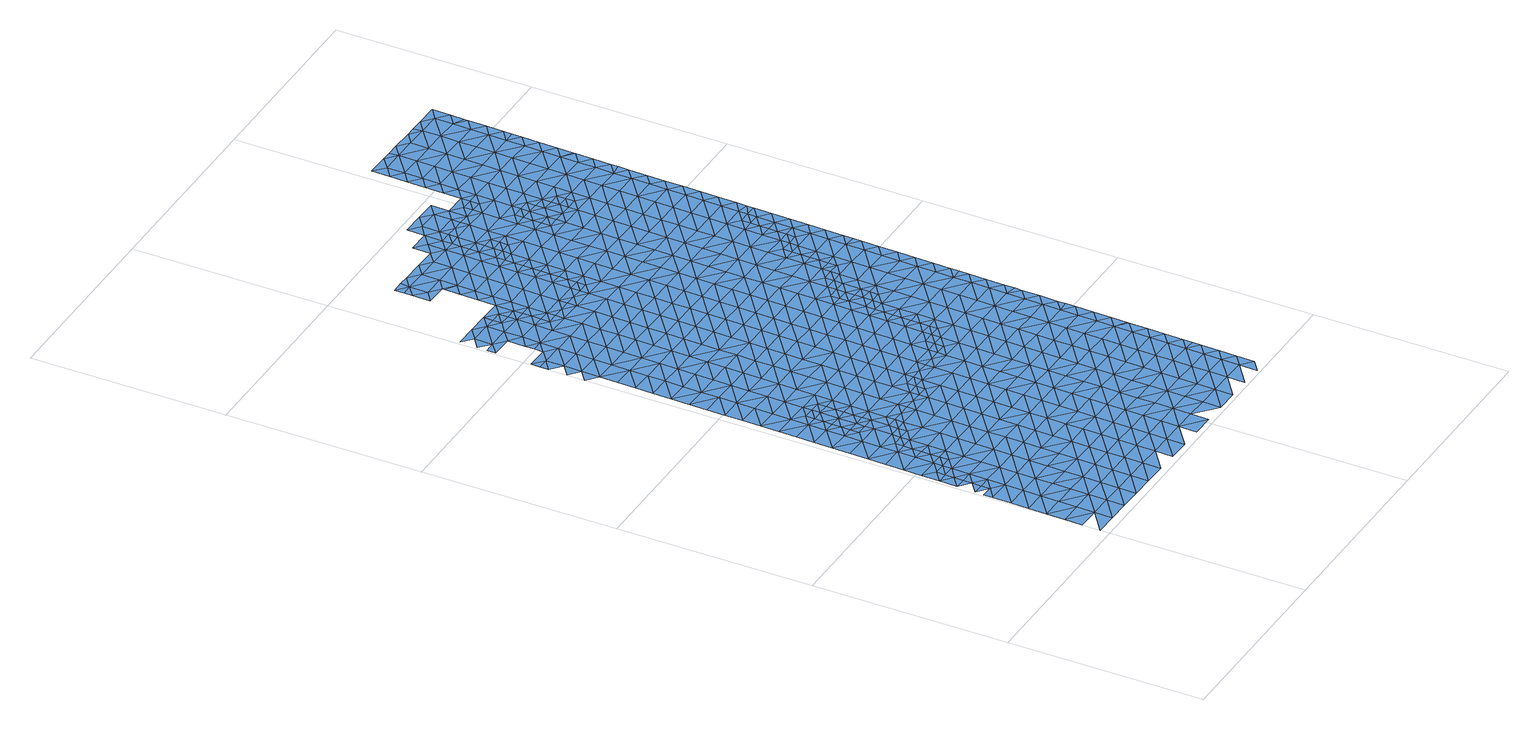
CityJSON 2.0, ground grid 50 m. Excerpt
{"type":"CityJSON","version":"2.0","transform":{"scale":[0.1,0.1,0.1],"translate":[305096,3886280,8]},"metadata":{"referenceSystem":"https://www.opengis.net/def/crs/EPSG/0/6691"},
"CityObjects":{
"waterbody1":{"type":"WaterBody","attributes":{"name":"狩野川水系狩野川洪水浸水想定区域図（想定最大規模）","種類":"2","洪水浸水想定区域（想定最大規模）.規模":"L2","洪水浸水想定区域（想定最大規模）.浸水ランク":"3","class":"1140"},"geometry":[{"type":"MultiSurface","lod":"1","boundaries":[[[0,1,2]],[[3,4,1]],[[5,6,3]],[[5,3,1]],[[5,7,6]],[[8,1,0]],[[9,6,10]],[[9,11,12]],[[10,6,7]],[[13,5,1]],[[12,14,15]],[[8,0,16]],[[5,13,7]],[[17,15,18]],[[9,10,11]],[[15,14,18]],[[1,8,13]],[[12,11,14]],[[10,7,19]],[[19,7,13]],[[16,20,8]],[[21,22,23]],[[10,24,11]],[[23,18,21]],[[18,14,21]],[[25,13,8]],[[10,19,26]],[[27,28,29]],[[20,16,30]],[[27,22,28]],[[24,10,26]],[[22,21,28]],[[13,31,19]],[[14,11,32]],[[14,33,21]],[[25,8,20]],[[34,29,35]],[[32,11,24]],[[29,28,35]],[[36,34,37]],[[37,34,35]],[[31,13,25]],[[26,19,31]],[[38,24,26]],[[28,21,33]],[[30,39,20]],[[14,32,33]],[[28,40,35]],[[33,40,28]],[[38,26,31]],[[41,32,24]],[[37,35,42]],[[39,30,43]],[[39,44,20]],[[45,41,24]],[[35,46,42]],[[45,24,38]],[[25,20,44]],[[25,47,31]],[[32,48,33]],[[35,40,46]],[[44,47,25]],[[49,40,33]],[[31,50,38]],[[51,42,52]],[[48,32,41]],[[42,46,52]],[[53,51,52]],[[43,54,39]],[[40,49,46]],[[52,55,53]],[[56,55,57]],[[50,31,47]],[[56,53,55]],[[45,38,50]],[[45,58,41]],[[33,48,49]],[[59,52,46]],[[50,58,45]],[[60,57,55]],[[61,57,60]],[[61,62,63]],[[43,64,54]],[[65,48,41]],[[44,39,66]],[[46,49,67]],[[62,61,60]],[[52,68,55]],[[66,69,44]],[[39,54,66]],[[59,46,67]],[[59,68,52]],[[70,41,58]],[[47,44,69]],[[48,71,49]],[[65,71,48]],[[64,72,54]],[[60,55,68]],[[41,70,65]],[[50,47,73]],[[50,74,58]],[[62,60,75]],[[49,76,67]],[[77,75,60]],[[68,77,60]],[[73,47,69]],[[73,74,50]],[[58,74,70]],[[54,78,66]],[[67,79,59]],[[72,78,54]],[[80,65,70]],[[49,71,76]],[[77,81,75]],[[59,82,68]],[[78,83,66]],[[84,85,86]],[[86,75,81]],[[79,67,76]],[[79,82,59]],[[82,77,68]],[[87,71,65]],[[69,66,83]],[[70,74,88]],[[84,86,81]],[[89,72,90]],[[80,70,88]],[[80,87,65]],[[71,87,76]],[[73,69,91]],[[73,92,74]],[[77,93,81]],[[91,69,83]],[[81,94,84]],[[95,93,77]],[[74,96,88]],[[87,97,76]],[[93,94,81]],[[77,82,95]],[[90,98,89]],[[99,83,78]],[[73,91,92]],[[78,72,100]],[[79,76,101]],[[79,102,82]],[[96,74,92]],[[96,103,88]],[[72,89,100]],[[104,91,83]],[[101,76,97]],[[105,87,80]],[[80,88,103]],[[82,106,95]],[[107,94,93]],[[103,105,80]],[[78,100,99]],[[98,108,89]],[[87,105,97]],[[91,109,92]],[[79,101,102]],[[95,110,93]],[[104,83,99]],[[93,111,107]],[[112,100,89]],[[92,109,96]],[[106,110,95]],[[82,102,106]],[[97,113,101]],[[110,111,93]],[[108,112,89]],[[109,91,104]],[[96,114,103]],[[100,115,99]],[[109,114,96]],[[97,105,116]],[[101,117,102]],[[118,104,99]],[[113,97,116]],[[113,117,101]],[[103,119,105]],[[120,111,110]],[[121,122,108]],[[100,112,115]],[[117,123,102]],[[124,103,114]],[[104,125,109]],[[105,126,116]],[[106,102,123]],[[106,127,110]],[[128,120,110]],[[118,99,115]],[[129,112,108]],[[130,114,109]],[[123,127,106]],[[103,124,119]],[[116,131,113]],[[127,128,110]],[[129,115,112]],[[125,104,118]],[[108,122,132]],[[133,124,114]],[[105,119,126]],[[113,134,117]],[[129,108,132]],[[130,109,125]],[[130,133,114]],[[131,116,126]],[[129,135,115]],[[124,136,119]],[[127,137,128]],[[117,138,123]],[[118,115,135]],[[139,128,137]],[[135,140,118]],[[118,141,125]],[[113,131,134]],[[142,139,143]],[[119,144,126]],[[143,139,137]],[[140,141,118]],[[145,130,125]],[[146,147,132]],[[124,133,136]],[[117,134,138]],[[127,148,137]],[[129,132,147]],[[127,123,148]],[[149,135,129]],[[131,126,144]],[[147,150,129]],[[119,136,144]],[[131,151,134]],[[143,137,152]],[[123,138,148]],[[144,151,131]],[[150,149,129]],[[133,130,145]],[[153,136,133]],[[125,141,145]],[[137,154,152]],[[151,155,134]],[[134,156,138]],[[140,135,149]],[[137,148,154]],[[140,157,141]],[[155,156,134]],[[153,133,145]],[[138,158,148]],[[159,152,154]],[[147,146,160]],[[156,158,138]],[[140,149,157]],[[141,161,145]],[[136,153,162]],[[148,158,154]],[[144,136,163]],[[150,147,160]],[[146,164,160]],[[160,165,150]],[[136,162,163]],[[141,157,166]],[[151,167,155]],[[159,154,168]],[[151,144,167]],[[149,150,165]],[[161,141,166]],[[169,162,153]],[[167,144,163]],[[154,170,168]],[[155,171,156]],[[153,145,169]],[[154,158,170]],[[172,160,164]],[[157,173,166]],[[145,161,169]],[[149,165,174]],[[162,175,163]],[[157,149,173]],[[155,167,171]],[[156,176,158]],[[173,149,174]],[[177,168,170]],[[160,178,165]],[[179,176,156]],[[162,169,175]],[[163,180,167]],[[156,171,179]],[[158,181,170]],[[161,166,182]],[[165,183,174]],[[166,173,182]],[[161,184,169]],[[177,170,185]],[[163,175,186]],[[167,187,171]],[[178,160,172]],[[188,184,161]],[[180,163,186]],[[180,187,167]],[[188,161,182]],[[170,181,185]],[[169,189,175]],[[158,176,181]],[[184,189,169]],[[165,178,183]],[[187,190,171]],[[173,174,191]],[[173,192,182]],[[179,171,190]],[[191,174,183]],[[193,185,194]],[[172,195,196]],[[185,181,194]],[[190,197,179]],[[182,198,188]],[[199,193,200]],[[186,175,201]],[[186,202,180]],[[200,193,194]],[[176,179,197]],[[176,203,181]],[[192,173,191]],[[178,172,204]],[[178,205,183]],[[197,203,176]],[[175,189,201]],[[188,206,184]],[[180,207,187]],[[204,172,196]],[[181,208,194]],[[209,200,194]],[[182,192,198]],[[183,210,191]],[[186,201,202]],[[211,190,187]],[[184,212,189]],[[213,214,196]],[[208,209,194]],[[178,204,205]],[[188,198,206]],[[215,204,196]],[[208,181,203]],[[191,216,192]],[[180,202,207]],[[214,215,196]],[[217,197,190]],[[189,218,201]],[[210,183,205]],[[184,206,212]],[[219,205,204]],[[192,220,198]],[[187,207,211]],[[215,219,204]],[[221,203,197]],[[201,222,202]],[[208,223,209]],[[216,191,210]],[[224,223,225]],[[224,209,223]],[[226,206,198]],[[189,212,218]],[[227,210,205]],[[190,211,217]],[[219,227,205]],[[202,228,207]],[[223,229,225]],[[220,192,216]],[[220,226,198]],[[230,229,231]],[[222,201,218]],[[230,225,229]],[[222,228,202]],[[207,228,211]],[[206,232,212]],[[197,217,221]],[[210,233,216]],[[229,234,231]],[[235,210,227]],[[208,203,236]],[[208,237,223]],[[238,231,234]],[[233,210,235]],[[212,232,218]],[[236,203,221]],[[239,238,234]],[[233,240,216]],[[232,206,226]],[[220,216,240]],[[241,239,242]],[[217,211,243]],[[239,234,242]],[[244,226,220]],[[208,236,237]],[[211,228,243]],[[245,241,246]],[[229,247,234]],[[246,241,242]],[[229,223,247]],[[222,218,248]],[[220,240,244]],[[222,249,228]],[[247,223,237]],[[250,217,243]],[[251,242,234]],[[218,232,248]],[[221,252,236]],[[253,232,226]],[[221,217,252]],[[254,255,256]],[[253,226,244]],[[257,258,259]],[[259,256,255]],[[249,222,248]],[[217,250,252]],[[228,260,243]],[[246,242,261]],[[251,234,247]],[[236,262,237]],[[263,232,253]],[[257,259,255]],[[264,232,263]],[[248,232,264]],[[243,260,250]],[[242,265,261]],[[266,236,252]],[[254,267,255]],[[228,249,268]],[[265,242,251]],[[237,269,247]],[[248,270,249]],[[270,248,264]],[[255,271,257]],[[262,236,266]],[[267,271,255]],[[228,268,260]],[[250,272,252]],[[270,273,249]],[[274,267,275]],[[249,273,268]],[[275,261,274]],[[261,265,274]],[[272,250,260]],[[237,262,269]],[[273,276,268]],[[274,277,267]],[[251,247,278]],[[276,279,268]],[[268,279,260]],[[271,267,277]],[[278,247,269]],[[265,251,278]],[[252,272,280]],[[266,252,281]],[[279,282,260]],[[260,282,272]],[[283,271,277]],[[281,252,280]],[[284,271,283]],[[284,285,286]],[[287,269,262]],[[274,265,288]],[[288,265,278]],[[262,266,287]],[[289,280,272]],[[282,289,272]],[[285,284,283]],[[274,290,277]],[[291,278,269]],[[266,281,287]],[[292,283,277]],[[274,288,293]],[[294,280,289]],[[281,280,295]],[[290,274,293]],[[295,280,294]],[[291,269,287]],[[285,283,296]],[[278,297,288]],[[295,298,281]],[[281,298,287]],[[299,278,291]],[[277,290,292]],[[300,291,287]],[[296,283,292]],[[298,300,287]],[[297,278,299]],[[293,288,297]],[[293,301,290]],[[302,299,291]],[[303,302,291]],[[304,296,292]],[[305,296,304]],[[291,300,303]],[[306,305,304]],[[293,297,301]],[[307,297,299]],[[290,308,292]],[[309,306,310]],[[307,299,302]],[[306,304,310]],[[311,308,290]],[[312,309,310]],[[290,301,311]],[[313,312,310]],[[314,312,313]],[[301,297,315]],[[297,307,315]],[[316,314,317]],[[317,314,313]],[[304,292,318]],[[319,311,301]],[[304,320,310]],[[318,292,308]],[[301,315,319]],[[321,313,310]],[[319,322,311]],[[311,322,308]],[[320,304,318]],[[317,313,323]],[[324,318,308]],[[322,324,308]],[[313,321,323]],[[310,320,321]],[[325,320,318]],[[326,325,318]],[[326,318,324]],[[327,323,328]],[[325,329,320]],[[323,321,328]],[[330,327,328]],[[321,320,329]],[[331,332,333]],[[331,330,328]],[[333,330,331]],[[328,321,334]],[[321,329,334]],[[335,336,337]],[[338,332,331]],[[337,332,338]],[[331,328,339]],[[328,334,339]],[[335,337,338]],[[340,331,339]],[[338,331,340]],[[341,335,338]],[[341,338,340]]]}]},
"waterbody2":{"type":"WaterBody","attributes":{"name":"狩野川水系狩野川洪水浸水想定区域図（想定最大規模）","種類":"2","洪水浸水想定区域（想定最大規模）.規模":"L2","洪水浸水想定区域（想定最大規模）.浸水ランク":"2","class":"1140"},"geometry":[{"type":"MultiSurface","lod":"1","boundaries":[[[23,22,342]],[[342,18,23]],[[27,29,343]],[[343,29,344]],[[343,22,27]],[[34,36,344]],[[344,29,34]],[[345,344,36]],[[345,346,347]],[[345,36,346]],[[37,346,36]],[[346,348,347]],[[347,349,350]],[[348,349,347]],[[349,351,350]],[[37,51,346]],[[352,353,351]],[[349,354,351]],[[51,53,346]],[[37,42,51]],[[354,352,351]],[[348,346,53]],[[53,56,348]],[[56,57,348]],[[348,57,349]],[[355,353,352]],[[63,354,349]],[[61,63,349]],[[61,349,57]],[[355,352,356]],[[357,355,358]],[[358,355,356]],[[359,352,354]],[[360,354,63]],[[361,357,362]],[[363,361,362]],[[364,365,363]],[[356,352,366]],[[357,358,362]],[[366,367,356]],[[368,358,356]],[[367,368,356]],[[63,62,360]],[[354,360,359]],[[366,352,359]],[[364,363,362]],[[368,369,358]],[[369,370,358]],[[358,370,362]],[[62,86,360]],[[75,86,62]],[[371,365,364]],[[372,366,359]],[[85,359,360]],[[370,373,362]],[[374,365,375]],[[86,85,360]],[[374,376,377]],[[373,378,362]],[[362,378,364]],[[375,365,371]],[[377,379,380]],[[381,359,85]],[[372,359,381]],[[378,382,364]],[[376,379,377]],[[379,383,380]],[[384,371,364]],[[374,375,376]],[[84,385,85]],[[85,385,381]],[[386,387,383]],[[379,386,383]],[[382,378,388]],[[384,364,382]],[[389,390,391]],[[375,392,376]],[[391,381,389]],[[393,394,387]],[[375,371,392]],[[381,385,389]],[[84,94,385]],[[388,395,382]],[[390,396,397]],[[371,384,392]],[[397,396,398]],[[399,379,376]],[[390,389,396]],[[387,386,400]],[[394,401,402]],[[94,403,385]],[[398,404,405]],[[385,403,389]],[[399,386,379]],[[387,400,393]],[[376,392,406]],[[398,396,404]],[[395,405,404]],[[402,407,408]],[[384,382,409]],[[382,395,409]],[[107,403,94]],[[401,394,393]],[[389,410,396]],[[411,412,413]],[[401,407,402]],[[376,406,399]],[[407,412,408]],[[414,400,386]],[[395,404,409]],[[415,389,403]],[[416,414,386]],[[417,384,409]],[[392,418,406]],[[396,419,404]],[[420,413,421]],[[392,384,418]],[[386,399,416]],[[107,111,403]],[[410,389,415]],[[418,384,417]],[[422,423,421]],[[424,423,422]],[[425,399,406]],[[426,424,422]],[[393,400,427]],[[111,428,403]],[[419,429,404]],[[412,407,430]],[[413,412,431]],[[432,425,406]],[[396,410,419]],[[422,433,426]],[[432,406,418]],[[409,404,429]],[[400,414,427]],[[401,434,407]],[[399,435,416]],[[412,430,431]],[[415,403,428]],[[436,422,421]],[[401,393,434]],[[417,409,429]],[[421,413,437]],[[120,428,111]],[[434,393,427]],[[437,413,431]],[[437,436,421]],[[407,438,430]],[[416,439,414]],[[440,441,415]],[[436,433,422]],[[435,399,425]],[[442,417,429]],[[415,428,440]],[[410,415,441]],[[443,444,445]],[[410,446,419]],[[418,417,447]],[[418,448,432]],[[120,139,428]],[[407,434,438]],[[447,417,442]],[[445,449,450]],[[444,451,445]],[[427,414,439]],[[416,435,439]],[[139,120,128]],[[139,142,428]],[[432,452,425]],[[436,453,433]],[[430,438,454]],[[431,430,455]],[[440,428,142]],[[448,418,447]],[[410,441,446]],[[456,433,453]],[[429,419,457]],[[458,456,453]],[[430,454,455]],[[427,439,459]],[[460,461,449]],[[434,427,462]],[[463,449,445]],[[437,431,464]],[[452,432,448]],[[452,465,425]],[[419,446,457]],[[466,445,451]],[[442,467,447]],[[462,427,459]],[[440,468,441]],[[438,434,462]],[[451,458,469]],[[435,465,439]],[[442,429,467]],[[464,431,455]],[[458,453,469]],[[464,470,437]],[[470,453,436]],[[471,454,438]],[[435,425,465]],[[466,463,445]],[[440,142,472]],[[467,429,457]],[[436,437,470]],[[463,460,449]],[[466,451,469]],[[441,473,446]],[[439,474,459]],[[467,475,447]],[[447,476,448]],[[477,438,462]],[[478,455,454]],[[142,143,472]],[[475,476,447]],[[440,472,468]],[[470,479,453]],[[453,480,469]],[[471,438,477]],[[446,481,457]],[[474,439,465]],[[448,482,452]],[[143,152,472]],[[441,468,473]],[[483,463,466]],[[478,454,471]],[[459,474,484]],[[485,460,463]],[[462,459,486]],[[462,487,477]],[[453,479,480]],[[464,455,488]],[[489,483,466]],[[446,473,481]],[[466,469,489]],[[486,459,484]],[[472,490,468]],[[486,487,462]],[[448,476,482]],[[467,457,491]],[[488,455,478]],[[492,479,470]],[[493,485,463]],[[465,452,494]],[[495,490,472]],[[463,483,493]],[[472,152,495]],[[477,496,471]],[[491,457,481]],[[469,480,489]],[[475,467,491]],[[470,464,492]],[[474,465,494]],[[468,497,473]],[[452,482,494]],[[498,484,474]],[[479,499,480]],[[492,464,488]],[[475,500,476]],[[152,159,495]],[[501,483,489]],[[502,475,491]],[[473,503,481]],[[496,504,471]],[[505,474,494]],[[506,507,480]],[[479,508,499]],[[477,487,496]],[[506,480,499]],[[159,168,495]],[[484,509,486]],[[508,479,492]],[[489,480,507]],[[478,471,504]],[[478,510,488]],[[500,475,502]],[[500,511,476]],[[468,490,497]],[[498,474,505]],[[512,513,489]],[[482,476,511]],[[514,492,488]],[[489,507,512]],[[486,515,487]],[[501,489,513]],[[503,473,497]],[[516,499,508]],[[511,517,482]],[[495,518,490]],[[509,515,486]],[[491,481,519]],[[510,478,504]],[[484,498,509]],[[494,482,517]],[[495,168,520]],[[487,521,496]],[[519,481,503]],[[517,522,494]],[[508,523,516]],[[490,524,497]],[[502,491,525]],[[514,488,510]],[[502,526,500]],[[508,492,514]],[[505,494,522]],[[505,527,498]],[[168,177,520]],[[496,528,504]],[[525,491,519]],[[495,520,518]],[[521,528,496]],[[500,529,511]],[[487,515,521]],[[498,530,509]],[[524,490,518]],[[531,508,514]],[[524,532,497]],[[177,193,520]],[[523,508,531]],[[527,505,522]],[[527,530,498]],[[502,525,526]],[[503,497,532]],[[503,533,519]],[[193,199,520]],[[177,185,193]],[[509,534,515]],[[510,504,535]],[[518,520,199]],[[510,536,514]],[[537,523,531]],[[500,526,529]],[[535,504,528]],[[535,536,510]],[[517,511,538]],[[515,539,521]],[[533,503,532]],[[531,540,537]],[[518,541,524]],[[511,529,538]],[[525,519,542]],[[525,543,526]],[[531,514,536]],[[509,530,534]],[[522,517,544]],[[518,199,545]],[[521,546,528]],[[542,519,533]],[[547,540,531]],[[542,543,525]],[[536,547,531]],[[200,545,199]],[[524,548,532]],[[517,538,544]],[[526,549,529]],[[515,534,539]],[[527,522,550]],[[527,551,530]],[[541,548,524]],[[543,549,526]],[[518,545,541]],[[550,522,544]],[[521,539,546]],[[530,552,534]],[[200,224,545]],[[535,528,553]],[[554,540,547]],[[549,555,529]],[[209,224,200]],[[533,532,556]],[[553,528,546]],[[527,550,551]],[[538,529,555]],[[224,225,545]],[[538,557,544]],[[545,225,541]],[[536,558,547]],[[534,559,539]],[[556,532,548]],[[536,535,558]],[[560,554,547]],[[552,530,551]],[[225,230,541]],[[542,533,561]],[[542,562,543]],[[230,231,541]],[[541,231,548]],[[535,553,558]],[[561,533,556]],[[538,555,557]],[[231,238,548]],[[543,563,549]],[[547,564,560]],[[534,552,559]],[[550,544,565]],[[238,239,548]],[[550,566,551]],[[564,547,558]],[[546,539,567]],[[556,548,239]],[[565,544,557]],[[542,561,562]],[[567,539,559]],[[568,558,553]],[[241,245,556]],[[551,569,552]],[[553,546,568]],[[570,571,572]],[[556,239,241]],[[561,556,245]],[[572,560,570]],[[566,569,551]],[[543,562,563]],[[568,546,567]],[[560,564,570]],[[550,565,566]],[[555,549,573]],[[558,574,564]],[[552,575,559]],[[561,256,562]],[[568,574,558]],[[576,577,578]],[[578,571,576]],[[549,563,573]],[[561,245,256]],[[579,565,557]],[[571,570,576]],[[256,259,562]],[[557,555,580]],[[258,563,562]],[[259,258,562]],[[559,581,567]],[[582,577,576]],[[575,552,569]],[[583,577,582]],[[245,584,256]],[[575,581,559]],[[555,573,580]],[[585,583,582]],[[567,581,568]],[[565,586,566]],[[245,246,584]],[[564,574,587]],[[570,564,588]],[[579,557,580]],[[579,586,565]],[[589,590,591]],[[589,585,590]],[[254,256,584]],[[566,586,569]],[[592,563,258]],[[585,582,590]],[[564,587,588]],[[590,593,591]],[[592,594,563]],[[246,275,584]],[[594,580,573]],[[576,570,595]],[[576,596,582]],[[597,591,593]],[[597,598,599]],[[574,568,600]],[[569,601,575]],[[573,563,594]],[[584,267,254]],[[600,568,581]],[[586,601,569]],[[275,267,584]],[[570,588,595]],[[246,261,275]],[[600,602,574]],[[574,603,587]],[[258,257,592]],[[598,597,593]],[[575,604,581]],[[576,595,596]],[[579,580,605]],[[257,284,592]],[[590,582,606]],[[607,608,609]],[[608,610,611]],[[590,612,593]],[[613,604,575]],[[611,609,608]],[[614,595,588]],[[580,594,605]],[[606,582,596]],[[579,615,586]],[[574,602,603]],[[575,601,613]],[[284,257,271]],[[284,286,592]],[[581,616,600]],[[598,593,617]],[[592,286,594]],[[588,587,614]],[[612,617,593]],[[618,615,579]],[[604,616,581]],[[619,601,586]],[[620,610,621]],[[579,605,618]],[[612,590,606]],[[610,608,621]],[[587,603,614]],[[607,622,608]],[[595,623,596]],[[624,620,625]],[[286,626,594]],[[615,619,586]],[[625,620,621]],[[627,605,594]],[[602,600,616]],[[601,619,613]],[[602,628,603]],[[616,628,602]],[[612,629,617]],[[595,614,623]],[[630,621,608]],[[631,604,613]],[[632,608,622]],[[633,617,629]],[[622,633,629]],[[619,631,613]],[[632,630,608]],[[626,286,285]],[[628,634,603]],[[603,635,614]],[[625,621,636]],[[627,594,626]],[[618,605,627]],[[596,623,637]],[[606,596,638]],[[606,639,612]],[[618,640,615]],[[632,622,629]],[[638,596,637]],[[612,639,629]],[[285,296,626]],[[636,621,630]],[[618,627,640]],[[639,606,638]],[[603,634,635]],[[641,632,629]],[[604,631,642]],[[616,604,643]],[[305,306,626]],[[623,614,644]],[[626,296,305]],[[627,626,306]],[[643,604,642]],[[645,636,630]],[[646,634,628]],[[637,623,644]],[[615,640,647]],[[619,615,648]],[[619,649,631]],[[614,635,644]],[[628,616,646]],[[309,312,627]],[[648,615,647]],[[627,306,309]],[[629,639,641]],[[649,642,631]],[[641,650,632]],[[651,639,638]],[[640,627,312]],[[632,652,630]],[[646,616,643]],[[630,653,645]],[[638,637,654]],[[650,652,632]],[[646,655,634]],[[314,316,640]],[[634,656,635]],[[640,316,647]],[[657,651,638]],[[637,644,654]],[[314,640,312]],[[649,619,648]],[[651,658,639]],[[658,659,639]],[[649,660,642]],[[641,639,659]],[[635,661,644]],[[638,654,657]],[[653,630,652]],[[316,662,647]],[[643,642,660]],[[659,663,641]],[[656,661,635]],[[664,646,643]],[[663,665,641]],[[634,655,656]],[[660,666,643]],[[650,641,665]],[[667,651,657]],[[648,647,662]],[[668,653,652]],[[661,669,644]],[[648,670,649]],[[646,671,655]],[[662,316,317]],[[654,644,669]],[[672,670,648]],[[650,673,652]],[[664,643,666]],[[664,671,646]],[[672,648,662]],[[649,674,660]],[[667,657,675]],[[676,673,650]],[[650,665,676]],[[655,677,656]],[[668,652,678]],[[679,675,657]],[[657,654,679]],[[317,327,662]],[[679,654,669]],[[676,665,680]],[[681,661,656]],[[652,673,678]],[[327,330,662]],[[317,323,327]],[[674,649,670]],[[672,662,330]],[[682,664,666]],[[655,671,677]],[[680,683,676]],[[666,660,684]],[[332,670,672]],[[678,685,686]],[[333,332,672]],[[661,687,669]],[[688,675,679]],[[333,672,330]],[[685,689,686]],[[684,660,674]],[[678,673,685]],[[656,677,681]],[[336,674,670]],[[664,690,671]],[[691,692,689]],[[693,694,695]],[[337,336,670]],[[337,670,332]],[[696,694,683]],[[697,676,683]],[[679,698,688]],[[676,699,673]],[[682,666,684]],[[696,695,694]],[[682,690,664]],[[689,685,691]],[[697,699,676]],[[661,681,687]],[[671,700,677]],[[701,685,673]],[[679,669,702]],[[692,703,704]],[[697,683,694]],[[690,700,671]],[[702,669,687]],[[679,702,698]],[[693,705,694]],[[706,674,336]],[[674,707,684]],[[692,691,703]],[[677,708,681]],[[709,682,684]],[[710,704,711]],[[698,712,713]],[[701,673,699]],[[705,714,694]],[[704,703,711]],[[701,715,685]],[[681,716,687]],[[694,717,697]],[[336,335,706]],[[691,685,715]],[[691,718,703]],[[708,677,700]],[[698,702,712]],[[674,706,707]],[[705,713,712]],[[719,710,720]],[[682,721,690]],[[710,711,720]],[[712,714,705]],[[722,723,719]],[[724,711,703]],[[709,684,707]],[[720,722,719]],[[335,725,706]],[[709,721,682]],[[717,726,697]],[[681,708,716]],[[690,727,700]],[[718,724,703]],[[694,714,717]],[[725,335,341]],[[702,687,728]],[[702,729,712]],[[691,715,718]],[[699,697,726]],[[707,706,730]],[[728,687,716]],[[730,706,725]],[[700,727,708]],[[724,731,711]],[[732,723,722]],[[701,733,715]],[[712,734,714]],[[707,735,709]],[[701,699,733]],[[720,711,731]],[[720,736,722]],[[729,702,728]],[[690,721,727]],[[707,730,735]],[[733,699,726]],[[737,718,715]],[[714,734,717]],[[738,721,709]],[[708,739,716]],[[738,709,735]],[[736,732,722]],[[734,712,729]],[[740,726,717]],[[708,727,741]],[[742,724,718]],[[721,743,727]],[[720,731,736]],[[715,733,737]],[[743,721,738]],[[728,716,739]],[[708,741,739]],[[728,744,729]],[[740,717,734]],[[742,731,724]],[[745,733,726]],[[746,741,727]],[[736,747,732]],[[743,746,727]],[[740,748,726]],[[718,737,749]],[[748,745,726]],[[729,750,734]],[[728,739,744]],[[751,739,741]],[[718,749,742]],[[731,752,736]],[[733,753,737]],[[751,741,746]],[[754,740,734]],[[729,744,750]],[[747,736,755]],[[737,753,749]],[[751,756,739]],[[731,742,752]],[[752,757,736]],[[744,739,756]],[[736,757,755]],[[733,745,753]],[[734,750,758]],[[740,759,748]],[[753,760,749]],[[749,761,742]],[[744,762,750]],[[754,734,758]],[[744,756,763]],[[744,763,762]],[[764,752,742]],[[762,765,750]],[[750,765,758]],[[757,766,755]],[[759,740,754]],[[745,748,759]],[[767,753,745]],[[761,749,760]],[[768,757,752]],[[769,754,758]],[[765,769,758]],[[764,742,761]],[[770,760,753]],[[745,759,767]],[[771,759,754]],[[772,754,769]],[[773,770,753]],[[771,754,772]],[[752,764,768]],[[753,767,773]],[[766,757,768]],[[774,759,771]],[[761,760,770]],[[767,759,774]],[[768,775,766]],[[776,773,767]],[[764,761,777]],[[777,761,770]],[[767,774,776]],[[764,778,768]],[[779,780,773]],[[773,780,770]],[[779,773,776]],[[775,768,781]],[[764,777,782]],[[783,777,770]],[[783,770,780]],[[764,782,778]],[[781,768,778]],[[784,782,777]],[[783,784,777]],[[782,785,778]],[[786,782,784]],[[782,786,785]],[[781,778,787]],[[778,785,787]]]}]},
"waterbody3":{"type":"WaterBody","attributes":{"name":"狩野川水系狩野川洪水浸水想定区域図（想定最大規模）","種類":"2","洪水浸水想定区域（想定最大規模）.規模":"L2","洪水浸水想定区域（想定最大規模）.浸水ランク":"1","class":"1140"},"geometry":[{"type":"MultiSurface","lod":"1","boundaries":[[[398,405,788]],[[789,788,370]],[[405,395,788]],[[378,373,388]],[[388,373,788]],[[388,788,395]],[[789,390,397]],[[390,789,790]],[[790,789,368]],[[369,368,789]],[[367,366,372]],[[391,790,381]],[[372,381,790]],[[367,372,790]],[[369,789,370]],[[790,368,367]],[[391,390,790]],[[373,370,788]],[[789,398,788]],[[397,398,789]]]}]},
"waterbody4":{"type":"WaterBody","attributes":{"name":"狩野川水系狩野川洪水浸水想定区域図（想定最大規模）","種類":"2","洪水浸水想定区域（想定最大規模）.規模":"L2","洪水浸水想定区域（想定最大規模）.浸水ランク":"1","class":"1140"},"geometry":[{"type":"MultiSurface","lod":"1","boundaries":[[[791,591,792]],[[523,793,794]],[[507,506,794]],[[795,796,797]],[[610,795,797]],[[668,678,686]],[[798,653,668]],[[653,798,799]],[[689,799,798]],[[799,800,801]],[[686,689,798]],[[653,799,802]],[[645,653,802]],[[589,591,791]],[[633,622,803]],[[607,803,622]],[[607,609,803]],[[609,611,797]],[[797,804,609]],[[609,599,803]],[[598,633,803]],[[668,686,798]],[[506,499,794]],[[794,499,516]],[[516,523,794]],[[572,571,805]],[[571,806,805]],[[806,571,578]],[[578,577,806]],[[577,807,806]],[[808,809,810]],[[811,812,813]],[[814,804,815]],[[814,792,804]],[[816,817,818]],[[817,819,820]],[[819,821,796]],[[795,822,823]],[[796,815,797]],[[611,610,797]],[[620,624,795]],[[824,624,625]],[[802,636,645]],[[802,799,801]],[[824,825,826]],[[827,828,825]],[[827,801,800]],[[829,792,814]],[[792,599,804]],[[597,599,792]],[[617,633,598]],[[598,803,599]],[[591,597,792]],[[599,609,804]],[[815,804,797]],[[830,831,812]],[[832,513,833]],[[834,832,835]],[[829,814,835]],[[836,837,833]],[[829,791,792]],[[837,838,807]],[[791,585,589]],[[583,807,577]],[[807,838,806]],[[838,793,806]],[[793,838,794]],[[836,794,838]],[[507,794,836]],[[512,507,836]],[[795,610,620]],[[625,636,824]],[[824,636,802]],[[824,802,801]],[[824,801,825]],[[485,839,832]],[[513,832,839]],[[501,513,839]],[[483,501,839]],[[809,813,810]],[[830,812,811]],[[485,493,839]],[[483,839,493]],[[825,801,827]],[[791,807,585]],[[816,808,817]],[[817,808,810]],[[819,817,821]],[[821,817,810]],[[821,810,813]],[[821,813,812]],[[821,812,796]],[[815,796,812]],[[831,815,812]],[[815,831,814]],[[835,814,831]],[[834,835,831]],[[830,834,831]],[[832,833,835]],[[835,833,829]],[[829,833,837]],[[829,837,791]],[[791,837,807]],[[583,585,807]],[[817,840,818]],[[840,817,820]],[[822,841,842]],[[826,842,841]],[[826,825,828]],[[824,826,624]],[[841,624,826]],[[841,795,624]],[[795,841,822]],[[843,823,822]],[[843,820,819]],[[843,819,823]],[[823,819,796]],[[823,796,795]],[[513,512,836]],[[836,833,513]],[[837,836,838]],[[793,805,806]],[[540,805,793]],[[554,805,540]],[[554,572,805]],[[554,560,572]],[[537,540,793]],[[793,523,537]]]}]},
"waterbody5":{"type":"WaterBody","attributes":{"name":"狩野川水系狩野川洪水浸水想定区域図（想定最大規模）","種類":"2","洪水浸水想定区域（想定最大規模）.規模":"L2","洪水浸水想定区域（想定最大規模）.浸水ランク":"1","class":"1140"},"geometry":[{"type":"MultiSurface","lod":"1","boundaries":[[[663,659,844]],[[845,844,659]],[[695,844,845]],[[695,696,844]],[[665,663,680]],[[683,680,844]],[[713,705,846]],[[693,846,705]],[[693,695,846]],[[846,695,675]],[[688,846,675]],[[698,713,688]],[[688,713,846]],[[683,844,696]],[[845,675,695]],[[667,675,845]],[[667,845,651]],[[658,651,845]],[[659,658,845]],[[680,663,844]]]}]}
},
"vertices":[
[58,23,3],[59,69,3],[1,24,3],[3,117,3],[2,71,3],[60,116,3],[4,163,3],[61,162,3],[116,68,3],[5,209,3],[62,208,3],[63,254,3],[6,255,3],[117,114,3],[64,300,3],[7,302,3],[115,22,3],[7,325,3],[36,324,3],[118,161,3],[173,67,3],[65,347,3],[37,370,3],[36,347,3],[120,253,3],[174,113,3],[119,207,3],[37,394,3],[66,393,3],[38,417,3],[172,21,3],[175,159,3],[121,299,3],[122,345,3],[38,440,3],[67,439,3],[39,463,3],[67,462,3],[176,206,3],[230,66,3],[123,392,3],[178,298,3],[96,462,3],[229,20,3],[231,112,3],[177,252,3],[124,438,3],[232,158,3],[179,344,3],[180,390,3],[233,204,3],[96,485,3],[125,484,3],[97,508,3],[287,65,3],[126,530,3],[97,531,3],[98,554,3],[234,251,3],[182,483,3],[127,577,3],[98,577,3],[127,600,3],[99,600,3],[286,18,3],[236,343,3],[288,111,3],[181,437,3],[183,529,3],[289,157,3],[235,297,3],[237,389,3],[344,63,3],[290,203,3],[291,249,3],[156,599,3],[238,435,3],[184,575,3],[345,110,3],[238,482,3],[292,342,3],[184,622,3],[239,528,3],[345,156,3],[185,645,3],[157,645,3],[156,622,3],[293,388,3],[292,296,3],[400,62,3],[343,17,3],[346,202,3],[347,248,3],[241,620,3],[213,644,3],[240,574,3],[348,294,3],[294,434,3],[399,16,3],[402,154,3],[401,108,3],[295,480,3],[296,527,3],[349,341,3],[403,201,3],[350,387,3],[297,573,3],[242,643,3],[457,61,3],[404,247,3],[298,619,3],[270,643,3],[458,107,3],[352,479,3],[405,293,3],[459,153,3],[351,433,3],[353,525,3],[460,199,3],[407,386,3],[299,642,3],[456,15,3],[513,13,3],[354,572,3],[406,339,3],[461,246,3],[408,432,3],[355,618,3],[327,642,3],[515,106,3],[462,292,3],[409,478,3],[514,60,3],[463,338,3],[410,524,3],[516,152,3],[464,384,3],[356,664,3],[411,570,3],[328,665,3],[517,198,3],[518,244,3],[328,688,3],[357,687,3],[465,431,3],[519,291,3],[570,12,3],[571,58,3],[412,617,3],[573,151,3],[572,105,3],[466,477,3],[385,687,3],[520,337,3],[413,663,3],[467,523,3],[468,569,3],[574,197,3],[469,615,3],[414,686,3],[628,57,3],[576,289,3],[521,383,3],[522,429,3],[627,11,3],[629,103,3],[575,243,2],[523,476,3],[442,685,3],[577,336,3],[470,662,3],[524,522,3],[685,56,3],[631,196,3],[630,150,3],[578,382,3],[526,614,3],[471,685,3],[686,102,3],[525,568,3],[580,474,3],[527,660,3],[632,242,3],[687,148,3],[634,334,3],[499,684,3],[579,428,3],[581,521,3],[633,288,3],[635,381,3],[582,567,3],[688,195,3],[689,241,3],[500,707,3],[528,707,3],[684,10,3],[742,55,3],[583,613,3],[690,287,3],[500,730,3],[529,730,3],[636,427,3],[637,473,3],[584,659,3],[743,101,3],[744,147,3],[691,333,3],[638,519,3],[585,705,3],[557,729,3],[745,193,3],[639,566,3],[692,379,3],[741,8,3],[770,31,3],[771,77,3],[746,240,3],[640,612,3],[693,426,3],[772,123,3],[747,286,3],[641,658,3],[694,472,3],[586,752,3],[558,752,3],[558,775,3],[748,332,3],[773,170,3],[695,518,3],[587,798,3],[559,798,3],[559,822,3],[749,378,3],[774,216,3],[588,844,3],[774,190,3],[642,704,3],[643,750,3],[560,845,3],[560,868,3],[775,262,3],[561,891,3],[589,890,3],[696,564,3],[776,308,3],[561,914,3],[590,913,3],[644,797,3],[750,424,3],[751,471,3],[697,611,3],[645,843,3],[698,657,3],[777,355,3],[591,960,3],[591,983,3],[562,960,3],[592,1006,3],[563,1006,3],[563,983,3],[753,563,3],[618,913,3],[700,749,3],[777,360,3],[778,401,3],[646,889,3],[699,703,3],[619,959,3],[752,517,3],[701,795,3],[779,447,3],[620,1005,3],[754,609,3],[780,493,3],[647,935,3],[619,936,3],[781,519,3],[648,982,3],[702,842,3],[781,539,3],[755,656,3],[756,702,3],[782,586,3],[649,1028,3],[621,1028,3],[650,1051,3],[621,1051,3],[757,748,3],[703,888,3],[783,632,3],[705,980,3],[758,794,3],[706,1027,3],[704,934,3],[784,650,3],[784,678,3],[678,1050,3],[760,887,3],[785,724,3],[759,840,3],[786,770,3],[761,933,3],[787,817,3],[787,794,3],[707,1073,3],[679,1073,3],[679,1096,3],[788,863,3],[763,1025,3],[680,1120,3],[708,1119,3],[762,979,3],[680,1143,3],[709,1165,3],[681,1166,3],[789,909,3],[681,1189,3],[710,1188,3],[764,1072,3],[790,955,3],[765,1118,3],[766,1164,3],[791,1002,3],[738,1188,3],[792,1048,3],[793,1094,3],[793,1069,3],[739,1211,3],[767,1210,3],[794,1140,3],[739,1234,3],[768,1256,3],[740,1280,3],[740,1257,3],[795,1186,3],[770,1326,3],[741,1326,3],[741,1303,3],[769,1303,3],[796,1233,3],[797,1279,3],[798,1325,3],
[8,348,3],[9,394,3],[10,440,3],[11,487,3],[68,485,3],[12,533,3],[69,532,3],[70,578,3],[13,579,3],[14,625,3],[72,670,3],[15,671,3],[71,624,3],[16,718,3],[73,716,3],[17,764,3],[74,763,3],[129,669,3],[128,623,3],[18,810,3],[75,809,3],[19,856,3],[76,855,3],[20,903,3],[101,693,3],[101,716,3],[102,739,3],[102,762,3],[103,785,3],[76,901,3],[129,692,3],[103,808,3],[21,949,3],[77,948,3],[78,994,3],[22,995,3],[103,831,3],[79,1040,3],[22,1041,3],[157,692,3],[132,854,3],[23,1087,3],[133,900,3],[185,668,3],[80,1086,3],[24,1134,3],[132,831,3],[186,714,3],[158,738,3],[158,715,3],[134,946,3],[82,1179,3],[25,1180,3],[160,830,3],[187,760,3],[159,761,3],[159,784,3],[136,1039,3],[81,1132,3],[83,1225,3],[26,1226,3],[242,667,3],[188,806,3],[160,807,3],[135,993,3],[84,1271,3],[27,1272,3],[189,853,3],[244,759,3],[0,1342,3],[28,1319,3],[29,1365,3],[138,1131,3],[243,713,3],[137,1085,3],[190,899,3],[191,945,3],[245,805,3],[1,1388,3],[30,1411,3],[31,1457,3],[2,1435,3],[3,1458,3],[193,1038,3],[3,1481,3],[139,1177,3],[299,665,3],[246,851,3],[85,1317,3],[86,1364,3],[192,991,3],[60,1480,3],[140,1224,3],[194,1084,3],[88,1456,3],[87,1410,3],[141,1270,3],[195,1130,3],[300,712,3],[301,758,3],[247,898,3],[6,1595,3],[5,1573,3],[34,1596,3],[302,804,3],[248,944,3],[249,990,3],[35,1642,3],[6,1620,3],[62,1572,3],[250,1036,3],[89,1502,3],[142,1316,3],[143,1362,3],[61,1502,3],[303,850,3],[61,1526,3],[196,1176,3],[64,1665,3],[9,1666,3],[197,1222,3],[92,1641,3],[144,1409,3],[251,1083,3],[91,1595,3],[304,896,3],[358,757,3],[90,1548,4],[145,1455,3],[199,1315,3],[357,710,3],[359,803,3],[252,1129,3],[305,943,3],[306,989,3],[198,1269,3],[200,1361,3],[146,1501,3],[147,1547,3],[360,849,3],[307,1035,3],[120,1617,3],[253,1175,3],[121,1663,3],[254,1221,3],[255,1267,3],[201,1407,3],[148,1593,3],[415,755,3],[361,895,3],[202,1454,3],[121,1640,3],[308,1081,3],[414,709,3],[256,1314,3],[416,802,3],[310,1174,3],[175,1523,3],[363,988,3],[149,1616,3],[362,941,3],[417,848,3],[257,1360,3],[309,1128,3],[176,1547,3],[176,1570,3],[203,1500,3],[311,1220,3],[258,1406,3],[364,1034,3],[177,1593,3],[177,1616,3],[259,1452,3],[312,1266,3],[204,1523,3],[365,1080,3],[472,754,3],[418,894,3],[471,708,3],[313,1312,3],[366,1126,3],[232,1522,3],[473,800,3],[419,940,3],[420,986,3],[367,1173,3],[314,1359,3],[421,1033,3],[368,1219,3],[260,1498,3],[474,847,3],[475,893,3],[369,1265,3],[315,1405,3],[316,1451,3],[261,1522,3],[422,1079,3],[370,1311,3],[289,1521,3],[530,799,3],[476,939,3],[477,985,3],[423,1125,3],[529,753,3],[371,1357,3],[317,1497,3],[531,845,3],[478,1031,3],[424,1171,3],[425,1218,3],[426,1264,3],[372,1404,3],[318,1520,3],[479,1078,3],[532,892,3],[480,1124,3],[373,1450,3],[427,1310,3],[346,1520,3],[533,938,3],[534,984,3],[535,1030,3],[374,1496,3],[481,1170,3],[482,1216,3],[428,1356,3],[429,1402,3],[483,1263,3],[375,1542,3],[347,1566,3],[347,1543,3],[536,1076,3],[430,1449,3],[484,1309,3],[376,1588,3],[348,1612,3],[348,1589,3],[538,1169,3],[537,1123,3],[485,1355,3],[377,1635,3],[349,1635,3],[590,937,3],[349,1658,3],[539,1215,3],[431,1495,3],[432,1541,3],[350,1682,3],[378,1681,3],[350,1705,3],[592,1029,3],[379,1727,3],[593,1075,3],[433,1587,3],[434,1633,3],[351,1728,3],[380,1750,3],[351,1751,3],[486,1401,3],[540,1261,3],[487,1447,3],[488,1494,3],[542,1354,3],[594,1121,3],[435,1680,3],[381,1796,3],[381,1820,3],[352,1797,3],[353,1843,3],[353,1820,3],[436,1726,3],[541,1308,3],[489,1540,3],[596,1214,3],[543,1400,3],[408,1750,3],[595,1168,3],[597,1260,3],[354,1866,3],[382,1866,3],[409,1796,3],[490,1586,3],[354,1890,3],[383,1889,3],[650,1074,3],[651,1120,3],[544,1446,3],[437,1772,3],[439,1865,3],[598,1306,3],[438,1818,3],[409,1773,3],[545,1492,3],[546,1539,3],[411,1888,3],[491,1632,3],[492,1678,3],[493,1725,3],[652,1166,3],[494,1771,3],[599,1352,3],[600,1399,3],[547,1585,3],[440,1888,3],[601,1445,3],[653,1213,3],[654,1259,3],[655,1305,3],[495,1817,3],[521,1701,3],[496,1863,3],[468,1887,3],[548,1631,3],[602,1491,3],[603,1537,3],[549,1677,3],[522,1724,3],[522,1747,3],[656,1351,3],[604,1584,3],[710,1211,3],[523,1770,3],[658,1444,3],[523,1793,3],[657,1397,3],[550,1700,3],[497,1886,3],[605,1630,3],[712,1304,3],[659,1490,3],[711,1258,3],[553,1862,3],[713,1350,3],[578,1700,3],[552,1816,3],[660,1536,3],[525,1886,3],[606,1676,3],[552,1793,3],[661,1582,3],[715,1442,3],[580,1792,3],[714,1396,3],[554,1908,3],[526,1909,3],[662,1629,3],[607,1699,3],[526,1932,3],[716,1489,3],[555,1955,3],[527,1978,3],[608,1745,3],[608,1768,3],[579,1746,3],[580,1769,3],[609,1815,3],[635,1699,3],[610,1861,3],[717,1535,3],[611,1907,3],[663,1675,3],[556,2001,3],[528,2025,3],[636,1745,3],[770,1349,3],[771,1395,3],[718,1581,3],[772,1441,3],[529,2071,3],[557,2047,3],[664,1721,3],[636,1722,3],[665,1767,3],[612,1953,3],[719,1627,3],[666,1813,3],[613,2000,3],[530,2117,3],[558,2093,3],[773,1487,3],[559,2139,3],[531,2163,3],[614,2046,3],[799,1344,3],[667,1860,3],[774,1534,3],[720,1674,3],[721,1720,3],[799,1371,3],[615,2092,3],[588,2162,3],[668,1906,3],[722,1766,3],[800,1418,3],[616,2138,3],[669,1952,3],[801,1464,3],[776,1626,3],[723,1812,3],[775,1580,3],[671,2045,3],[802,1510,3],[777,1672,3],[725,1905,3],[803,1556,3],[612,2161,3],[724,1858,3],[670,1998,3],[778,1719,3],[804,1602,3],[672,2091,3],[726,1951,3],[780,1811,3],[645,2161,3],[805,1649,3],[673,2137,3],[779,1765,3],[781,1857,3],[727,1997,3],[728,2043,3],[806,1695,3],[806,1676,3],[729,2090,3],[807,1741,3],[702,2159,3],[782,1903,3],[730,2136,3],[808,1787,3],[784,1996,3],[809,1834,3],[808,1792,3],[783,1950,3],[810,1880,3],[726,2159,3],[811,1926,3],[785,2042,3],[787,2135,3],[812,1952,3],[812,1972,3],[759,2158,3],[786,2088,3],[813,2018,3],[814,2065,3],[815,2111,3],[814,2074,3],[816,2157,3],
[131,808,3],[130,761,3],[130,715,3],
[321,1682,3],[322,1728,3],[261,1545,3],[204,1546,3],[325,1867,3],[267,1822,3],[324,1821,3],[497,1910,3],[469,1933,3],[470,1980,3],[441,1957,3],[440,1911,3],[380,1773,3],[323,1775,3],[318,1544,3],[319,1590,3],[320,1636,3],[125,1848,3],[124,1802,3],[153,1824,3],[181,1794,3],[209,1777,3],[181,1801,3],[265,1730,3],[266,1776,3],[126,1870,3],[154,1871,3],[126,1894,3],[211,1869,3],[183,1893,3],[210,1823,3],[297,1891,3],[268,1868,3],[383,1912,3],[384,1958,3],[355,1936,3],[413,1981,3],[356,1982,3],[264,1683,3],[180,1755,3],[208,1731,3],[178,1662,3],[206,1638,3],[179,1708,3],[207,1685,3],[205,1592,3],[263,1637,3],[262,1591,3],[149,1640,3],[156,1894,3],[326,1913,3],[298,1937,3],[240,1892,3],
[551,1770,3],[550,1723,3],[607,1722,3]
]}
